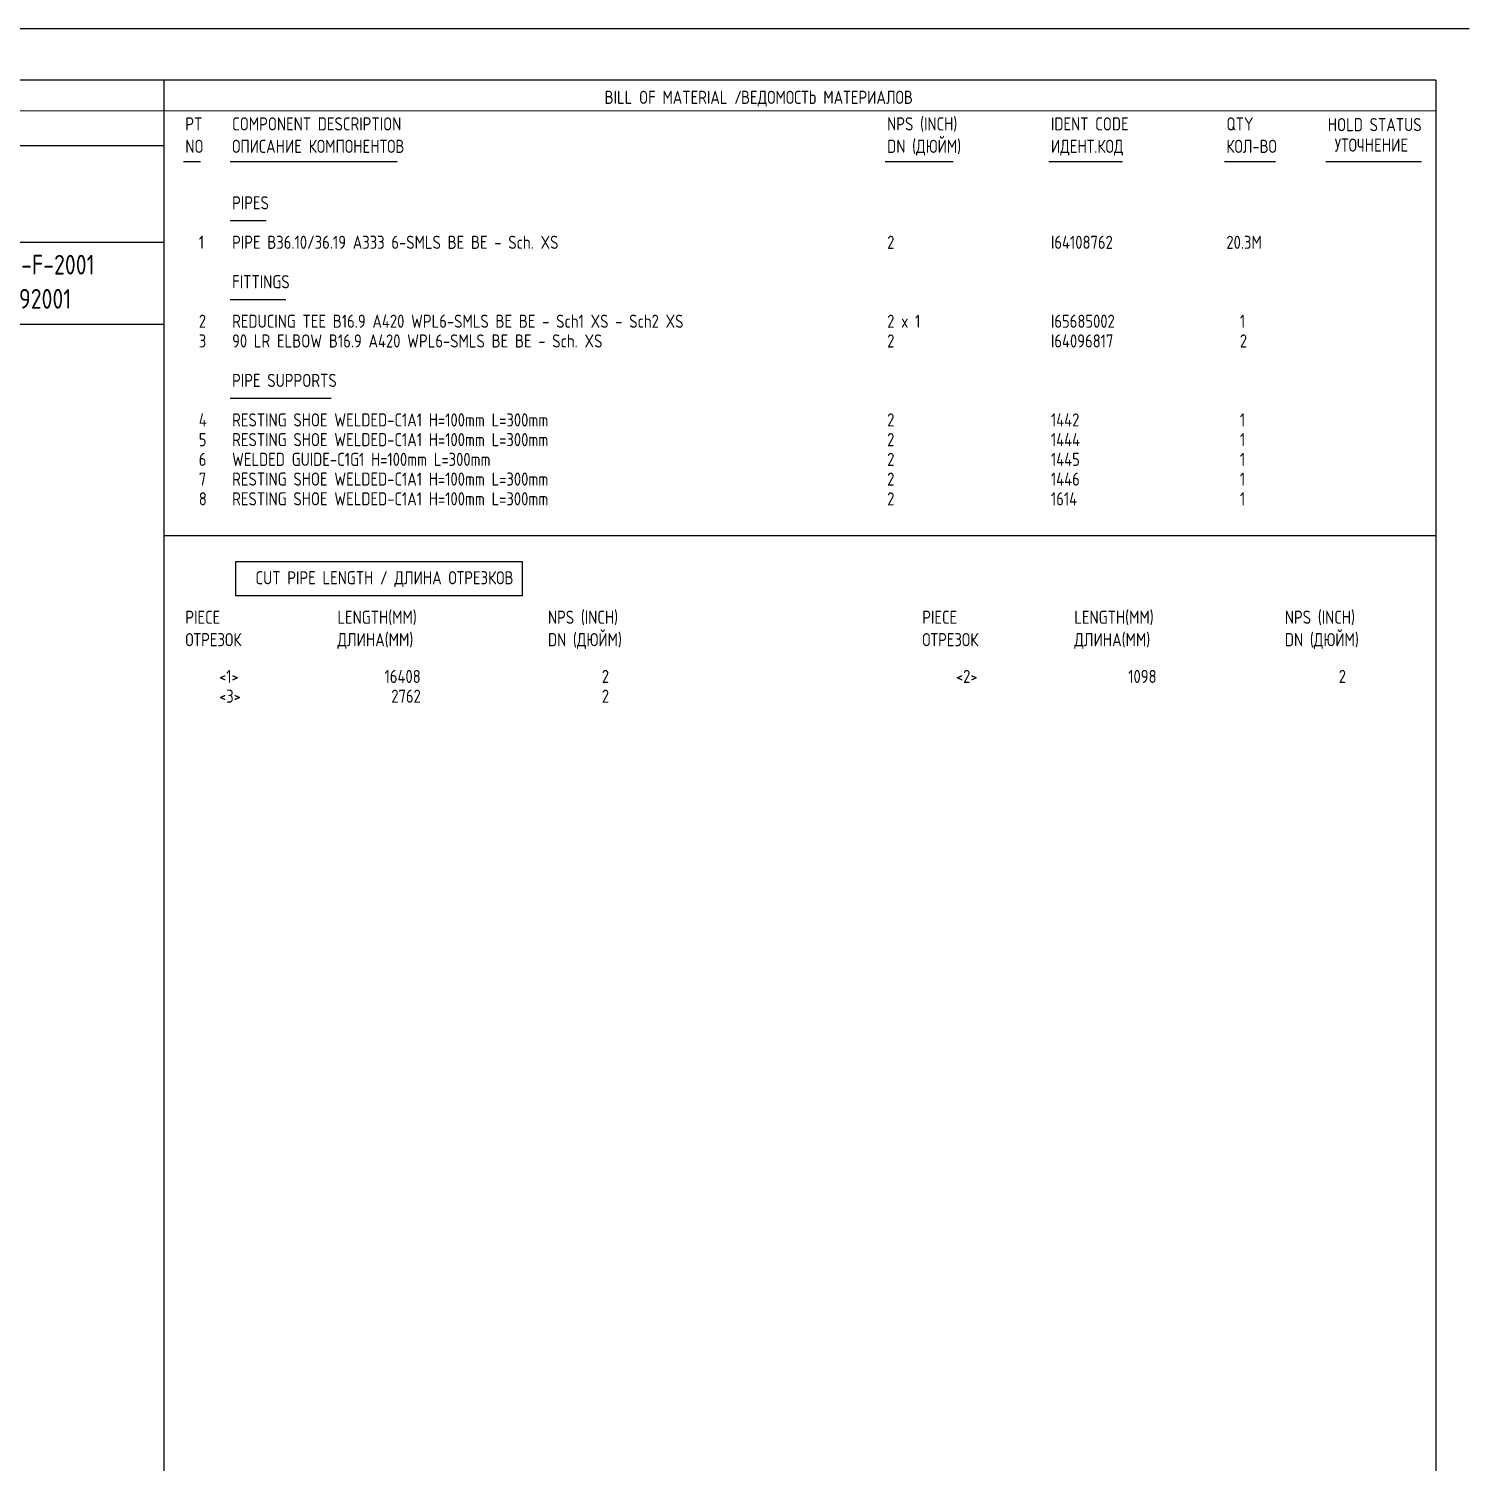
# Model space of a CAD drawing. Extents: x -1005 to 594, y -998 to 420.
# Drawn here: x 382.9 to 594, y 210 to 420 of the extents above; entities that cross this region are included whole.
import ezdxf

# ---------------------------------------------------------------- set-up
doc = ezdxf.new("R2010")
doc.units = 0
doc.styles.add('TTFN17', font='GOST type A')

msp = doc.modelspace()

# ---------------------------------------------------------------- linework, layer by layer
at = {"layer": 'GT_1', "flags": 128}
for points in [[(594, 420), (0, 420)], [(589.1, 412.5), (25.4, 412.5)], [(402.7, 412.5), (402.7, 7.5)], [(589.1, 412.5), (589.1, 7.5)], [(589.1, 408), (162.7, 407.9)], [(190.3, 402.9), (402.7, 402.9)], [(408.046, 400.531), (405.557, 400.531)], [(436.894, 400.531), (412.414, 400.531)], [(518.373, 400.531), (508.414, 400.531)], [(543.202, 400.531), (532.414, 400.531)], [(565.597, 400.531), (558.129, 400.531)], [(587, 400.5), (573, 400.5)], [(417.669, 391.854), (412.414, 391.854)], [(402.7, 388.7), (226.9, 388.7)], [(420.573, 380.289), (412.414, 380.289)], [(402.7, 376.7), (25.4, 376.7)], [(427.211, 365.833), (412.414, 365.833)], [(402.7, 345.755), (589, 345.755)], [(413.271, 341.969), (455.204, 341.969), (455.204, 336.922), (413.271, 336.922), (413.271, 341.969)]]:
    msp.add_lwpolyline(points, dxfattribs=at)

# ---------------------------------------------------------------- texts
at = {"layer": 'GT_1', "style": 'TTFN17'}
for s, height, p in [('BILL OF MATERIAL /', 1.925, (467.289, 409)), ('ВЕДОМОСТЬ МАТЕРИАЛОВ', 1.925, (487.289, 409)), ('PT', 1.925, (405.846, 405.109)), ('COMPONENT DESCRIPTION', 1.925, (412.703, 405.109)), ('NPS (INCH)', 1.925, (508.703, 405.109)), ('IDENT CODE', 1.925, (532.703, 405.109)), ('QTY', 1.925, (558.417, 405.109)), ('HOLD STATUS', 1.925, (573.289, 405)), ('NO', 1.925, (405.846, 401.822)), ('ОПИСАНИЕ КОМПОНЕНТОВ', 1.925, (412.703, 401.822)), ('DN (ДЮЙМ)', 1.925, (508.703, 401.822)), ('ИДЕНТ.КОД', 1.925, (532.703, 401.822)), ('КОЛ-ВО', 1.925, (558.417, 401.822)), ('УТОЧНЕНИЕ', 1.925, (574.289, 402)), ('PIPES', 1.925, (412.703, 393.544)), ('  1', 1.925, (405.846, 387.762)), ('PIPE B36.10/36.19 A333 6-SMLS BE BE - Sch. XS', 1.925, (412.703, 387.762)), ('2', 1.925, (508.703, 387.762)), ('I64108762', 1.925, (532.703, 387.762)), ('20.3M', 1.925, (558.417, 387.762)), ('SLN-2725-5199-25-F-2001', 2.8875, (355.433, 384)), ('FITTINGS', 1.925, (412.703, 381.98)), ('4503-VZ-DM-T51992001', 2.8875, (355.433, 379)), ('  2', 1.925, (405.846, 376.197)), ('REDUCING TEE B16.9 A420 WPL6-SMLS BE BE - Sch1 XS - Sch2 XS', 1.925, (412.703, 376.197)), ('2 x 1', 1.925, (508.703, 376.197)), ('I65685002', 1.925, (532.703, 376.197)), ('  1', 1.925, (558.417, 376.197)), ('  3', 1.925, (405.846, 373.306)), ('90 LR ELBOW B16.9 A420 WPL6-SMLS BE BE - Sch. XS', 1.925, (412.703, 373.306)), ('2', 1.925, (508.703, 373.306)), ('I64096817', 1.925, (532.703, 373.306)), ('  2', 1.925, (558.417, 373.306)), ('PIPE SUPPORTS', 1.925, (412.703, 367.524)), ('  4', 1.925, (405.846, 361.741)), ('RESTING SHOE WELDED-C1A1 H=100mm L=300mm', 1.925, (412.703, 361.741)), ('2', 1.925, (508.703, 361.741)), ('1442', 1.925, (532.703, 361.741)), ('  1', 1.925, (558.417, 361.741)), ('  5', 1.925, (405.846, 358.85)), ('RESTING SHOE WELDED-C1A1 H=100mm L=300mm', 1.925, (412.703, 358.85)), ('2', 1.925, (508.703, 358.85)), ('1444', 1.925, (532.703, 358.85)), ('  1', 1.925, (558.417, 358.85)), ('  6', 1.925, (405.846, 355.959)), ('WELDED GUIDE-C1G1 H=100mm L=300mm', 1.925, (412.703, 355.959)), ('2', 1.925, (508.703, 355.959)), ('1445', 1.925, (532.703, 355.959)), ('  1', 1.925, (558.417, 355.959)), ('  7', 1.925, (405.846, 353.068)), ('RESTING SHOE WELDED-C1A1 H=100mm L=300mm', 1.925, (412.703, 353.068)), ('2', 1.925, (508.703, 353.068)), ('1446', 1.925, (532.703, 353.068)), ('  1', 1.925, (558.417, 353.068)), ('  8', 1.925, (405.846, 350.177)), ('RESTING SHOE WELDED-C1A1 H=100mm L=300mm', 1.925, (412.703, 350.177)), ('2', 1.925, (508.703, 350.177)), ('1614', 1.925, (532.703, 350.177)), ('  1', 1.925, (558.417, 350.177)), ('CUT PIPE LENGTH / ДЛИНА ОТРЕЗКОВ', 1.925, (416.132, 338.612)), ('PIECE', 1.925, (405.846, 332.83)), ('LENGTH(MM)', 1.925, (428.132, 332.83)), ('NPS (INCH)', 1.925, (458.989, 332.83)), ('PIECE', 1.925, (513.846, 332.83)), ('LENGTH(MM)', 1.925, (536.132, 332.83)), ('NPS (INCH)', 1.925, (566.989, 332.83)), ('ОТРЕЗОК', 1.925, (405.846, 329.543)), ('ДЛИНА(MM)', 1.925, (428.132, 329.543)), ('DN (ДЮЙМ)', 1.925, (458.989, 329.543)), ('ОТРЕЗОК', 1.925, (513.846, 329.543)), ('ДЛИНА(MM)', 1.925, (536.132, 329.543)), ('DN (ДЮЙМ)', 1.925, (566.989, 329.543)), ('     <1>', 1.925, (405.846, 324.156)), ('       16408', 1.925, (428.132, 324.156)), ('        2', 1.925, (458.989, 324.156)), ('     <2>', 1.925, (513.846, 324.156)), ('        1098', 1.925, (536.132, 324.156)), ('        2', 1.925, (566.989, 324.156)), ('     <3>', 1.925, (405.846, 321.265)), ('        2762', 1.925, (428.132, 321.265)), ('        2', 1.925, (458.989, 321.265))]:
    msp.add_text(s, height=height, dxfattribs=at).set_placement(p)

doc.saveas('drawing.dxf')
